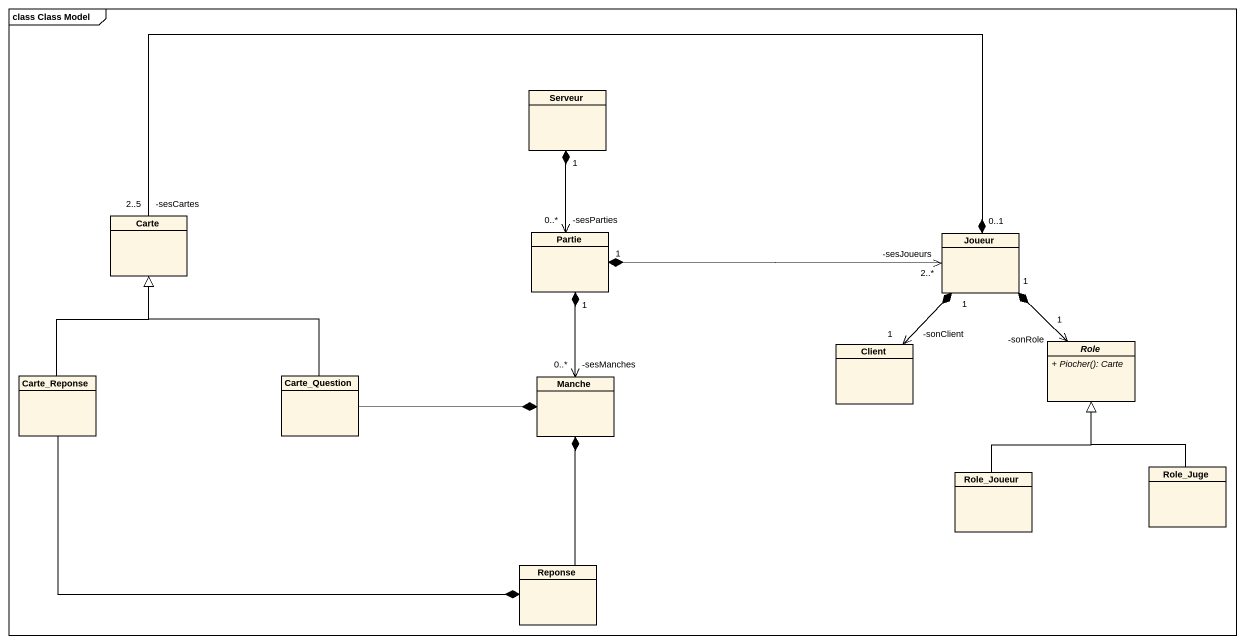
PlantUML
@startuml
mainframe class Class Model
hide circle
hide empty members
skinparam classAttributeIconSize 0
class Serveur
class Carte
class Partie
class Joueur
class Client
abstract class Role {
  {abstract} + Piocher(): Carte
}
class Carte_Reponse
class Carte_Question
class Manche
class Role_Joueur
class Role_Juge
class Reponse
Carte "-sesCartes\n2..5" -right-* "0..1" Joueur
Partie "-sesParties\n0..*" <-up-* "1" Serveur
Joueur "-sesJoueurs\n2..*" <-left-* "1" Partie
Client "-sonClient\n1" <-up-* "1" Joueur
Role "-sonRole\n1" <-up-* "1" Joueur
Carte_Reponse -up-|> Carte
Carte_Reponse -right-* Reponse
Carte_Question -up-|> Carte
Carte_Question -right-* Manche
Manche "-sesManches\n0..*" <-up-* "1" Partie
Role_Joueur -up-|> Role
Role_Juge -up-|> Role
Reponse -up-* Manche
@enduml
